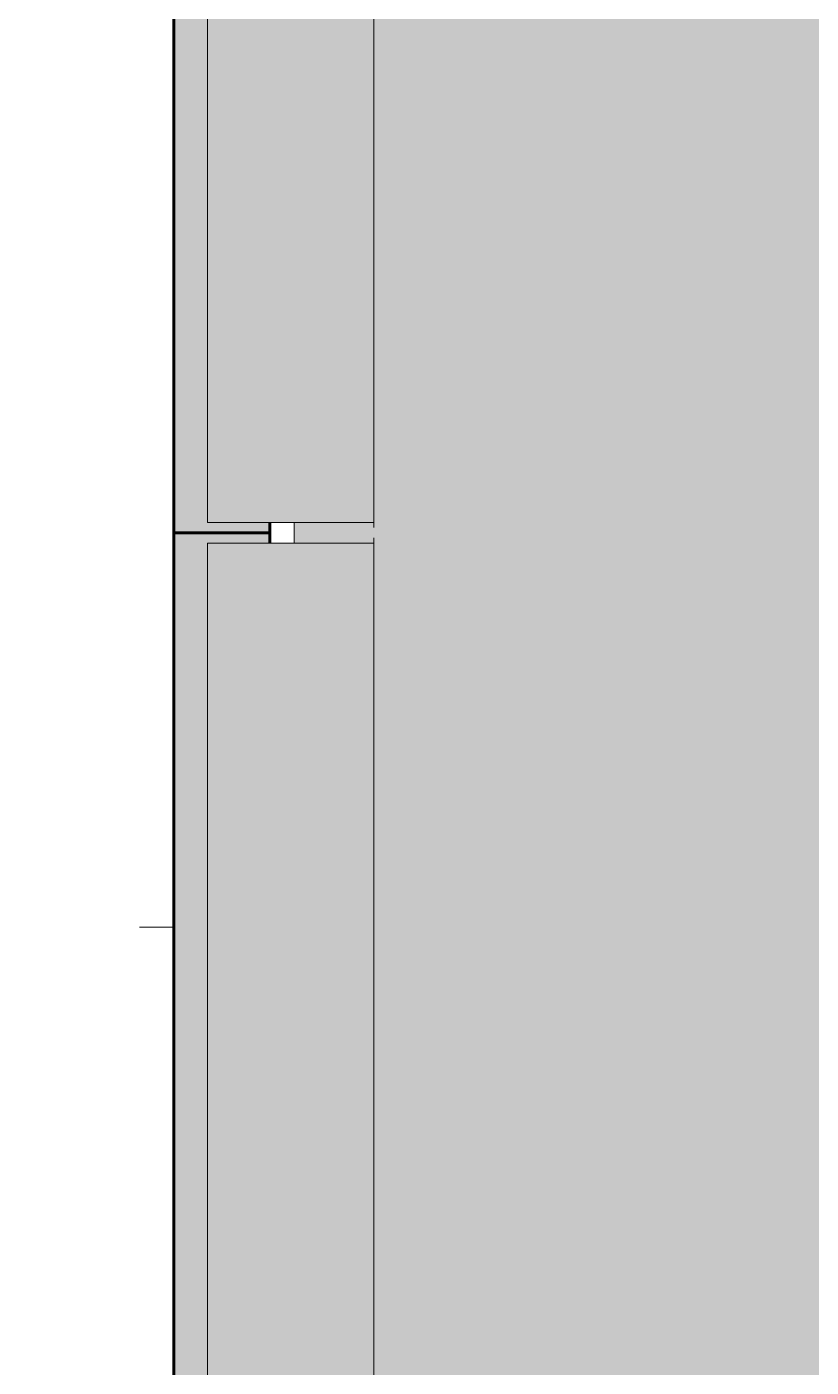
# Model space of a CAD drawing. Header units: inches. Extents: x -4061 to -1937, y 10959 to 12323.
# Drawn here: x -3511.5 to -3502.06, y 11473.76 to 11489.89 of the extents above; entities that cross this region are included whole.
import ezdxf

# ---------------------------------------------------------------- set-up
doc = ezdxf.new("R2010")
doc.units = ezdxf.units.IN
doc.header["$MEASUREMENT"] = 0
doc.linetypes.add('Dash', pattern=[0.25, 0.125, -0.125])
for name, color, linetype, lineweight in [('0-1', 7, 'Continuous', 5), ('0-2', 10, 'Continuous', 18), ('A-DETL-MBND-5', 251, 'Continuous', 9), ('A-GENM-2', 7, 'Continuous', 9), ('A-GENM-3', 55, 'Continuous', 9), ('A-GENM-4', 250, 'Continuous', 60), ('A-GENM-HDLN-1', 7, 'Dash', 9), ('Q-SPCQ-1', 7, 'Continuous', 9), ('Q-SPCQ-4', 37, 'Continuous', 9)]:
    doc.layers.add(name, color=color, linetype=linetype, lineweight=lineweight)

# ---------------------------------------------------------------- blocks, each defined once
blk = doc.blocks.new('CTR - 1st Phase - Shell_rvt-1-ENLARGED RCP - 1ST FLOOR PLAN - EAST')
at = {"layer": 'A-DETL-MBND-5'}
h = blk.add_hatch(dxfattribs=at)
h.set_pattern_fill('FP_29', color=256, style=0, pattern_type=2)
h.set_pattern_definition([(0, (-9.64, 0), (20.476, 5.12), [0.845, -14.512, 0.845, -14.512, -81.902]), (0, (-9.64, 0), (20.476, 5.12), [-30.713, 0.845, -29.869, 0.845, -14.512, -35.832]), (0, (-9.64, 0), (20.476, 5.12), [-76.783, 0.845, -9.393, 0.845, -24.75]), (119.995, (-1.961, 2.56), (-14.6708597, 15.1762486), [0.845, -14.514, 0.845, -14.514, -81.916]), (119.995, (-1.961, 2.56), (-14.6708597, 15.1762486), [-30.718, 0.845, -29.874, 0.845, -14.514, -35.838]), (119.995, (-1.961, 2.56), (-14.6708597, 15.1762486), [-76.796, 0.845, -9.395, 0.845, -24.754]), (240.005, (0.598, 12.8), (-5.8050448, -20.296207), [0.845, -14.514, 0.845, -14.514, -81.916]), (240.005, (0.598, 12.8), (-5.8050448, -20.296207), [-30.718, 0.845, -29.874, 0.845, -14.514, -35.838]), (240.005, (0.598, 12.8), (-5.8050448, -20.296207), [-76.796, 0.845, -9.395, 0.845, -24.754])])
h.paths.add_polyline_path([(-3587.324, 11434.989), (-3507.324, 11434.989), (-3507.324, 11459.55), (-3509.324, 11459.55), (-3509.324, 11462.675), (-3509.73, 11462.675), (-3509.73, 11504.8), (-3509.324, 11504.8), (-3509.324, 11508.05), (-3507.324, 11508.05), (-3507.324, 11538.989), (-3517.347, 11538.989), (-3517.347, 11535.84), (-3518.233, 11535.84), (-3518.233, 11528.005), (-3520.063, 11528.005), (-3520.063, 11524.189), (-3536.046, 11524.189), (-3536.046, 11523.699), (-3536.991, 11523.699), (-3536.991, 11524.189), (-3537.105, 11524.189), (-3537.105, 11523.699), (-3537.932, 11523.699), (-3537.932, 11524.189), (-3540.249, 11524.189), (-3540.249, 11523.202), (-3515.224, 11523.202), (-3515.224, 11526.582), (-3511.884, 11526.582), (-3511.884, 11441.082), (-3515.224, 11441.082), (-3515.224, 11444.462), (-3540.249, 11444.462), (-3540.249, 11442.493), (-3542.218, 11442.493), (-3542.218, 11444.462), (-3543.221, 11444.462), (-3543.221, 11436.989), (-3549.221, 11436.989), (-3549.221, 11444.462), (-3550.218, 11444.462), (-3550.218, 11442.493), (-3552.187, 11442.493), (-3552.187, 11444.462), (-3579.634, 11444.462), (-3579.634, 11523.202), (-3552.187, 11523.202), (-3552.187, 11524.189), (-3553.056, 11524.189), (-3553.056, 11523.854), (-3556.161, 11523.854), (-3556.161, 11523.604), (-3556.476, 11523.604), (-3556.476, 11523.854), (-3556.58, 11523.854), (-3556.58, 11524.189), (-3556.618, 11524.189), (-3556.618, 11523.854), (-3561.618, 11523.854), (-3561.618, 11524.189), (-3561.718, 11524.189), (-3561.718, 11524.054), (-3564.718, 11524.054), (-3564.718, 11524.189), (-3572.373, 11524.189), (-3572.373, 11528.005), (-3574.217, 11528.005), (-3574.217, 11535.84), (-3575.102, 11535.84), (-3575.102, 11538.989), (-3587.324, 11538.989), (-3587.324, 11436.622)], flags=0)
h.paths.add_polyline_path([(-3540.249, 11436.989), (-3541.95, 11436.989), (-3541.95, 11439.667), (-3539.45, 11439.667), (-3539.45, 11439.979), (-3537.262, 11439.979), (-3537.262, 11443.171), (-3536.637, 11443.151), (-3536.637, 11439.979), (-3534.45, 11439.959), (-3534.45, 11439.667), (-3531.95, 11439.667), (-3531.95, 11436.989), (-3534.214, 11436.989)], flags=0)
h.paths.add_polyline_path([(-3508.574, 11483.675), (-3508.281, 11483.675), (-3508.281, 11483.925), (-3508.574, 11483.925), (-3508.574, 11483.8)], flags=0)
h.paths.add_polyline_path([(-3550.218, 11523.202), (-3549.221, 11523.202), (-3549.221, 11524.189), (-3550.218, 11524.189)], flags=0)
h.paths.add_polyline_path([(-3543.221, 11523.202), (-3542.218, 11523.202), (-3542.218, 11524.189), (-3543.221, 11524.189)], flags=0)
h.paths.add_polyline_path([(-3549.221, 11538.419), (-3549.221, 11538.989), (-3571.067, 11538.989), (-3571.067, 11538.419), (-3549.543, 11538.419)], flags=0)
h.paths.add_polyline_path([(-3543.221, 11538.419), (-3521.382, 11538.419), (-3521.382, 11538.989), (-3543.221, 11538.989)], flags=0)
blk = doc.blocks.new('Elevator Door-Center - 48_ x 84_-2010369-ENLARGED RCP - 1ST FLOOR PLAN - EAST')
at = {"layer": 'Q-SPCQ-4'}
for points in [[(-4.028, -4.957), (-4.028, -4), (-28.153, -4), (-28.153, -6), (-4.028, -6)], [(20.347, -6), (20.347, -4), (-3.778, -4), (-3.778, -6), (17.097, -6)]]:
    blk.add_hatch(color=256, dxfattribs=at).paths.add_polyline_path(points, flags=0)
at = {"layer": 'Q-SPCQ-1'}
for p, q in [((-4.028, -4), (-28.153, -4)), ((-4.028, -4), (-4.028, -6)), ((20.347, -4), (-3.778, -4)), ((-3.778, -4), (-3.778, -6)), ((-28.153, -6), (-4.028, -6)), ((-3.778, -6), (20.347, -6))]:
    blk.add_line(p, q, dxfattribs=at)
blk = doc.blocks.new('Otis_G2S_06102019171910 - Otis_G2S_06102019171910-2044336-ENLARGED RCP - 1ST FLOOR PLAN - EAST')
at = {"layer": 'A-GENM-3'}
for points in [[(25.686, 2.406), (25.686, 2), (46.686, 2), (46.686, 1.25), (46.811, 1.25), (46.811, 2.406), (25.811, 2.406)], [(46.811, 2), (46.811, 1.25), (46.936, 1.25), (46.936, 2), (67.811, 2), (67.811, 2.406), (46.811, 2.406)], [(25.811, -3.768), (25.811, -8.645), (67.811, -8.645), (67.811, 0), (46.936, 0), (46.936, 0.957), (46.686, 0.957), (46.686, 0), (25.811, 0)]]:
    blk.add_hatch(color=256, dxfattribs=at).paths.add_polyline_path(points, flags=0)
at = {"layer": 'A-GENM-2'}
blk.add_line((46.686, 0.957), (46.936, 0.957), dxfattribs=at)
at = {"layer": 'A-GENM-4'}
for p, q in [((25.686, 2.406), (46.811, 2.406)), ((46.811, 2.406), (67.811, 2.406)), ((46.811, 1.25), (46.811, 2.406)), ((46.811, 2.406), (46.811, 1.25)), ((46.811, 1.25), (46.686, 1.25)), ((46.936, 1.25), (46.811, 1.25))]:
    blk.add_line(p, q, dxfattribs=at)
at = {"layer": 'A-GENM-HDLN-1'}
blk.add_line((102, 0), (0, 0), dxfattribs=at)
blk = doc.blocks.new('CTR - 1st Phase -Stairs _ Elevators_rvt-1-ENLARGED RCP - 1ST FLOOR PLAN - EAST')
at = {"layer": '0-2'}
for name, p, rotation in [('Otis_G2S_06102019171910 - Otis_G2S_06102019171910-2044336-ENLARGED RCP - 1ST FLOOR PLAN - EAST', (-3507.324, 11436.989), 90.0000000000184), ('Elevator Door-Center - 48_ x 84_-2010369-ENLARGED RCP - 1ST FLOOR PLAN - EAST', (-3503.324, 11479.897), 270.0000000000186)]:
    blk.add_blockref(name, p, dxfattribs=dict(at, rotation=rotation))

msp = doc.modelspace()

# ---------------------------------------------------------------- block references
at = {"layer": '0-1'}
for name in ['CTR - 1st Phase - Shell_rvt-1-ENLARGED RCP - 1ST FLOOR PLAN - EAST', 'CTR - 1st Phase -Stairs _ Elevators_rvt-1-ENLARGED RCP - 1ST FLOOR PLAN - EAST']:
    msp.add_blockref(name, (0, 0), dxfattribs=at)

doc.saveas('drawing.dxf')
